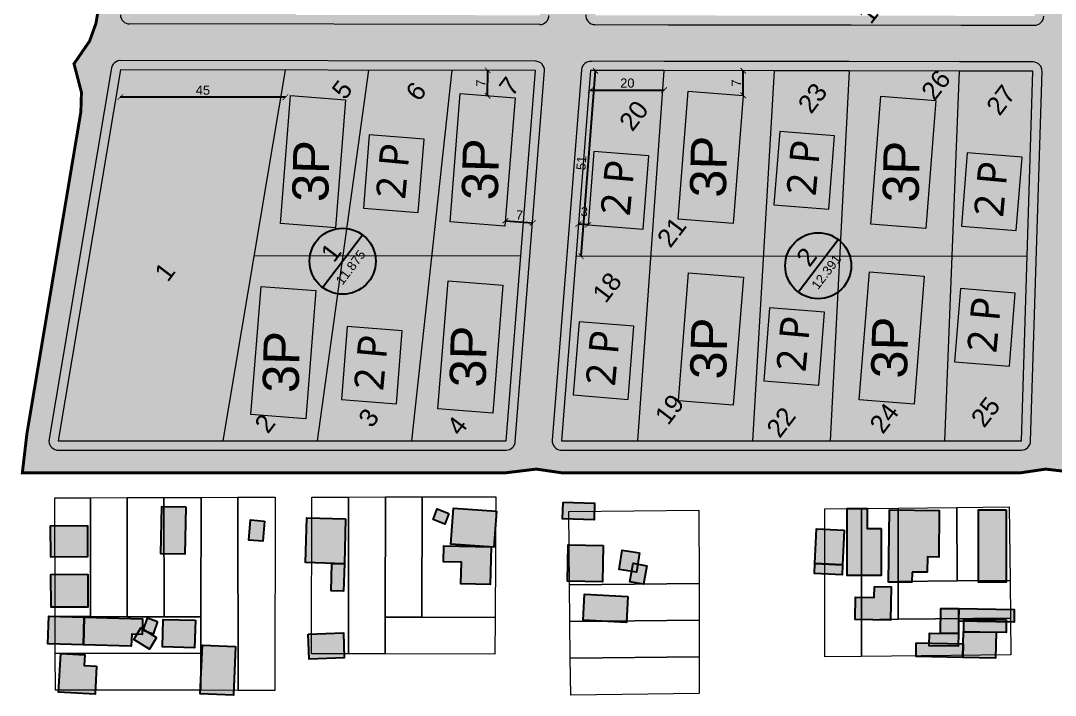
# Model space of a CAD drawing. Header units: millimetres. Extents: x -71 to 10084, y -63 to 6230.
# Drawn here: x 9055.8 to 9337.6, y 2732.4 to 2916.3 of the extents above; entities that cross this region are included whole.
import ezdxf
from ezdxf.enums import TextEntityAlignment as Align

# ---------------------------------------------------------------- set-up
doc = ezdxf.new("R2010")
doc.units = ezdxf.units.MM
for name, color, linetype, lineweight, true_color in [('00.PROPUESTAS EDIFICACION', 251, 'Continuous', 5, 0x575757), ('000.TEJIDO', 214, 'Continuous', 5, 0xac029b), ('0000PARCELAS', 252, 'Continuous', 5, 0x969696), ('0000VEREDAS', 252, 'Continuous', 5, 0xa58d95), ('000CUADRAS', 251, 'Continuous', 5, 0x575757), ('00CALLES PROPUESTAS SECUNDARIAS', 18, 'Continuous', 30, 0x000000), ('01. Parcelas Esc. Urbana', 8, 'Continuous', 5, 0x808080), ('COTAS', 154, 'Continuous', 5, 0x004f9e)]:
    doc.layers.add(name, color=color, linetype=linetype, lineweight=lineweight, true_color=true_color)
doc.layers.add('5 Claves calificaciones', color=22, linetype='Continuous', lineweight=25)
doc.layers.add('6 Cotas parcelación', color=75, linetype='Continuous', lineweight=18)
for name, color, linetype in [('Edificaciones Pilar', 50, 'Continuous'), ('LT-AMBITO', 1, 'Continuous'), ('LT-SIST CALZADAS', 8, 'Continuous'), ('LT-SIST EV PUBLICO', 3, 'Continuous'), ('LT-SIST VEREDAS', 9, 'Continuous'), ('LT-ZONA R1', 2, 'Continuous'), ('LT-ZONA R2', 30, 'Continuous')]:
    doc.layers.add(name, color=color, linetype=linetype)
doc.styles.add('Arial', font='arial.ttf')
doc.styles.add('ES_TEXTO PARA BLOQUES', font='arial.ttf')
doc.styles.add('LOCALES', font='@Yu Gothic.ttf', dxfattribs={"height": 2})
doc.dimstyles.new('1000', dxfattribs={"dimtxt": 2.5, "dimasz": 1.5, "dimexe": 1.25, "dimexo": 0.625, "dimtad": 1, "dimdec": 0, "dimtxsty": 'Arial', "dimblk": 'ARCHTICK', "dimcen": 2.5, "dimse1": 1, "dimse2": 1, "dimazin": 3, "dimtfac": 1, "dimtdec": 0, "dimtmove": 2, "dimatfit": 3})

# ---------------------------------------------------------------- blocks, each defined once
blk = doc.blocks.new('10X50')
at = {"layer": '000.TEJIDO', "linetype": 'Continuous', "transparency": 33554687}
h = blk.add_hatch(color=256, dxfattribs=at)
h.dxf.hatch_style = 1
h.paths.add_polyline_path([(42.06, 27.04), (33.95, 39.65), (-6.43, 13.7), (1.68, 1.08)])
at = {"layer": '000.TEJIDO', "linetype": 'Continuous'}
blk.add_lwpolyline([(-6.43, 13.7), (1.68, 1.08), (42.06, 27.04), (33.95, 39.65)], close=True, dxfattribs=at)
at = {"linetype": 'Continuous', "insert": (2.82, 17.18), "char_height": 9.8139, "width": 88.9442, "attachment_point": 1, "rotation": 33.1352, "style": 'LOCALES'}
blk.add_mtext('{\\C256;\\c0;3 P}', dxfattribs=at)
blk = doc.blocks.new('10 X 30')
at = {"linetype": 'Continuous', "true_color": 0x2776bb, "transparency": 33554480}
h = blk.add_hatch(color=152, dxfattribs=at)
h.dxf.hatch_style = 1
h.paths.add_polyline_path([(29.44, 18.93), (21.33, 31.54), (-8.11, 12.62), (0, 0)])
at = {"layer": '000.TEJIDO', "linetype": 'Continuous'}
blk.add_lwpolyline([(0, 0), (-8.11, 12.62), (21.33, 31.54), (29.44, 18.93), (0, 0)], dxfattribs=at)
at = {"layer": '00CALLES PROPUESTAS SECUNDARIAS', "linetype": 'Continuous', "insert": (-1.43, 13.73), "char_height": 9.833, "attachment_point": 1, "rotation": 35.9341, "style": 'ES_TEXTO PARA BLOQUES'}
blk.add_mtext_dynamic_manual_height_columns('{\\C256;\\c0;3P}', width=62.6108, gutter_width=49.17, heights=[0], dxfattribs=at)
blk = doc.blocks.new('20X15')
at = {"layer": '000.TEJIDO', "linetype": 'Continuous', "true_color": 0xf8991e, "transparency": 33554687}
h = blk.add_hatch(color=30, dxfattribs=at)
h.dxf.hatch_style = 1
h.paths.add_polyline_path([(0, 0), (16.82, 10.81), (8.71, 23.43), (-8.11, 12.62)])
at = {"layer": '000.TEJIDO', "linetype": 'Continuous'}
blk.add_lwpolyline([(0, 0), (16.82, 10.81), (8.71, 23.43), (-8.11, 12.62)], close=True, dxfattribs=at)
at = {"linetype": 'Continuous', "insert": (-3.73, 11.75), "char_height": 8.0429, "width": 43.0575, "attachment_point": 1, "rotation": 31.9909, "style": 'LOCALES'}
blk.add_mtext('{\\C256;\\c0;2 P}', dxfattribs=at)
blk = doc.blocks.new('_ArchTick')
at = {"color": 0, "linetype": 'ByBlock', "const_width": 0.15}
blk.add_lwpolyline([(-0.5, -0.5), (0.5, 0.5)], dxfattribs=at)
blk = doc.blocks.new('*D233')
at = {"layer": '6 Cotas parcelación', "color": 0, "linetype": 'Continuous', "lineweight": -2, "transparency": 16777216}
blk.add_line((9187.8, 2861.74), (9195.21, 2861.16), dxfattribs=at)
at = {"layer": '6 Cotas parcelación', "color": 0, "linetype": 'Continuous', "lineweight": -2, "transparency": 16777216, "xscale": 1.5, "yscale": 1.5, "zscale": 1.5}
for p, rotation in [((9187.8, 2861.74), 175.485506330699), ((9195.21, 2861.16), -4.514493669300984)]:
    blk.add_blockref('_ArchTick', p, dxfattribs=dict(at, rotation=rotation))
at = {"layer": '6 Cotas parcelación', "color": 0, "linetype": 'Continuous', "transparency": 16777216, "insert": (9191.65, 2863.32), "char_height": 2.5, "attachment_point": 5, "rotation": 355.4855, "style": 'Arial'}
blk.add_mtext('7', dxfattribs=at)
blk = doc.blocks.new('*D234')
at = {"layer": '6 Cotas parcelación', "color": 0, "linetype": 'Continuous', "lineweight": -2, "transparency": 16777216}
blk.add_line((9182.97, 2895.79), (9182.98, 2902.73), dxfattribs=at)
at = {"layer": '6 Cotas parcelación', "color": 0, "linetype": 'Continuous', "lineweight": -2, "transparency": 16777216, "xscale": 1.5, "yscale": 1.5, "zscale": 1.5}
for p, rotation in [((9182.98, 2902.73), 89.92207653065456), ((9182.97, 2895.79), -90.07792346934541)]:
    blk.add_blockref('_ArchTick', p, dxfattribs=dict(at, rotation=rotation))
at = {"layer": '6 Cotas parcelación', "color": 0, "linetype": 'Continuous', "transparency": 16777216, "insert": (9181.1, 2899.26), "char_height": 2.5, "attachment_point": 5, "rotation": 89.9221, "style": 'Arial'}
blk.add_mtext('7', dxfattribs=at)
blk = doc.blocks.new('*D235')
at = {"layer": '6 Cotas parcelación', "color": 0, "linetype": 'Continuous', "lineweight": -2, "transparency": 16777216}
blk.add_line((9127.9, 2895.39), (9082.92, 2895.45), dxfattribs=at)
at = {"layer": '6 Cotas parcelación', "color": 0, "linetype": 'Continuous', "lineweight": -2, "transparency": 16777216, "xscale": 1.5, "yscale": 1.5, "zscale": 1.5}
for p, rotation in [((9082.92, 2895.45), 179.9220765363162), ((9127.9, 2895.39), -0.07792346368382037)]:
    blk.add_blockref('_ArchTick', p, dxfattribs=dict(at, rotation=rotation))
at = {"layer": '6 Cotas parcelación', "color": 0, "linetype": 'Continuous', "transparency": 16777216, "insert": (9105.41, 2897.32), "char_height": 2.5, "attachment_point": 5, "rotation": 359.9221, "style": 'Arial'}
blk.add_mtext('45', dxfattribs=at)
blk = doc.blocks.new('*D236')
at = {"layer": '6 Cotas parcelación', "color": 0, "linetype": 'Continuous', "lineweight": -2, "transparency": 16777216}
blk.add_line((9211.02, 2897.36), (9231.02, 2897.33), dxfattribs=at)
at = {"layer": '6 Cotas parcelación', "color": 0, "linetype": 'Continuous', "lineweight": -2, "transparency": 16777216, "xscale": 1.5, "yscale": 1.5, "zscale": 1.5}
for p, rotation in [((9211.02, 2897.36), 179.9220765355342), ((9231.02, 2897.33), -0.07792346446572794)]:
    blk.add_blockref('_ArchTick', p, dxfattribs=dict(at, rotation=rotation))
at = {"layer": '6 Cotas parcelación', "color": 0, "linetype": 'Continuous', "transparency": 16777216, "insert": (9221.02, 2899.25), "char_height": 2.5, "attachment_point": 5, "rotation": 359.9221, "style": 'Arial'}
blk.add_mtext('20', dxfattribs=at)
blk = doc.blocks.new('*D237')
at = {"layer": '6 Cotas parcelación', "color": 0, "linetype": 'Continuous', "lineweight": -2, "transparency": 16777216}
blk.add_line((9208.41, 2852.12), (9212.39, 2902.58), dxfattribs=at)
at = {"layer": '6 Cotas parcelación', "color": 0, "linetype": 'Continuous', "lineweight": -2, "transparency": 16777216, "xscale": 1.5, "yscale": 1.5, "zscale": 1.5}
for p, rotation in [((9212.39, 2902.58), 85.48550633323983), ((9208.41, 2852.12), -94.5144936667602)]:
    blk.add_blockref('_ArchTick', p, dxfattribs=dict(at, rotation=rotation))
at = {"layer": '6 Cotas parcelación', "color": 0, "linetype": 'Continuous', "transparency": 16777216, "insert": (9208.51, 2877.5), "char_height": 2.5, "attachment_point": 5, "rotation": 85.4855, "style": 'Arial'}
blk.add_mtext('51', dxfattribs=at)
blk = doc.blocks.new('*D238')
at = {"layer": '6 Cotas parcelación', "color": 0, "linetype": 'Continuous', "lineweight": -2, "transparency": 16777216}
blk.add_line((9252.56, 2895.91), (9252.57, 2902.63), dxfattribs=at)
at = {"layer": '6 Cotas parcelación', "color": 0, "linetype": 'Continuous', "lineweight": -2, "transparency": 16777216, "xscale": 1.5, "yscale": 1.5, "zscale": 1.5}
for p, rotation in [((9252.57, 2902.63), 89.92207653420786), ((9252.56, 2895.91), -90.0779234657922)]:
    blk.add_blockref('_ArchTick', p, dxfattribs=dict(at, rotation=rotation))
at = {"layer": '6 Cotas parcelación', "color": 0, "linetype": 'Continuous', "transparency": 16777216, "insert": (9250.69, 2899.28), "char_height": 2.5, "attachment_point": 5, "rotation": 89.9221, "style": 'Arial'}
blk.add_mtext('7', dxfattribs=at)
blk = doc.blocks.new('*D239')
at = {"layer": '6 Cotas parcelación', "color": 0, "linetype": 'Continuous', "lineweight": -2, "transparency": 16777216}
blk.add_line((9210.34, 2860.64), (9207.72, 2860.85), dxfattribs=at)
at = {"layer": '6 Cotas parcelación', "color": 0, "linetype": 'Continuous', "lineweight": -2, "transparency": 16777216, "xscale": 1.5, "yscale": 1.5, "zscale": 1.5}
for p, rotation in [((9207.72, 2860.85), 175.4855063471755), ((9210.34, 2860.64), -4.514493652824388)]:
    blk.add_blockref('_ArchTick', p, dxfattribs=dict(at, rotation=rotation))
at = {"layer": '6 Cotas parcelación', "color": 0, "linetype": 'Continuous', "transparency": 16777216, "insert": (9209.3, 2864.2), "char_height": 2.5, "attachment_point": 5, "rotation": 355.4855, "style": 'Arial'}
blk.add_mtext('3', dxfattribs=at)

msp = doc.modelspace()

# ---------------------------------------------------------------- hatches: boundary and pattern name
at = {"layer": '00.PROPUESTAS EDIFICACION', "linetype": 'Continuous', "true_color": 0x136734, "transparency": 33554569}
h = msp.add_hatch(color=116, dxfattribs=at)
h.dxf.hatch_style = 1
h.paths.add_polyline_path([(9082.93, 2902.87), (9065.99, 2801.76), (9110.98, 2801.76), (9127.91, 2902.8)])
h.paths.add_polyline_path([(9146.35, 3010.27), (9150.64, 3035.91), (9105.23, 3035.97), (9085.44, 2917.86), (9130.85, 2917.8), (9135.15, 2943.44), (9140.75, 2976.86)])
h.paths.add_polyline_path([(9167.07, 3134.86), (9214.15, 3134.8), (9216.23, 3161.84), (9199.59, 3164.82), (9126.84, 3164.91), (9107.75, 3050.97), (9153, 3050.91), (9162.38, 3106.88)])
h.paths.add_polyline_path([(9199.59, 3164.82), (9216.23, 3161.84), (9216.46, 3164.79)])
at = {"layer": 'COTAS', "linetype": 'Continuous', "true_color": 0xf4ee51, "transparency": 33554472}
h = msp.add_hatch(color=41, dxfattribs=at)
h.dxf.hatch_style = 1
h.paths.add_polyline_path([(9211.03, 2902.69), (9203.06, 2801.76), (9328.34, 2801.76), (9331.48, 2902.53)])
at = {"layer": 'Edificaciones Pilar', "transparency": 33554559}
for points in [[(9203.52, 2785.08), (9212.11, 2784.82), (9211.97, 2780.3), (9203.38, 2780.56), (9203.52, 2785.08)], [(9100.74, 2783.77), (9100.48, 2770.88), (9093.93, 2771.01), (9094.19, 2783.91), (9100.74, 2783.77)], [(9172.44, 2782), (9171.32, 2779.12), (9168.15, 2780.37), (9169.27, 2783.24), (9172.44, 2782)], [(9185.35, 2782.62), (9184.64, 2772.77), (9172.97, 2773.6), (9173.67, 2783.45), (9185.35, 2782.62)], [(9290.2, 2777.86), (9290.2, 2765.09), (9280.94, 2765.09), (9280.94, 2783.38), (9286.3, 2783.39), (9286.3, 2777.86), (9290.2, 2777.86)], [(9298.59, 2766.01), (9298.55, 2763.23), (9292.19, 2763.31), (9292.41, 2782.94), (9305.98, 2782.78), (9305.83, 2770.11), (9302.78, 2770.15), (9302.73, 2765.96), (9298.59, 2766.01)], [(9324.17, 2783.02), (9324.17, 2763.31), (9316.69, 2763.31), (9316.69, 2783.02), (9324.17, 2783.02)], [(9073.95, 2778.72), (9074.01, 2770.18), (9063.98, 2770.11), (9063.91, 2778.65), (9073.95, 2778.72)], [(9122.18, 2779.92), (9121.71, 2774.41), (9117.92, 2774.74), (9118.39, 2780.24), (9122.18, 2779.92)], [(9144.29, 2780.52), (9143.95, 2768.3), (9133.37, 2768.59), (9133.7, 2780.81), (9144.29, 2780.52)], [(9280.07, 2777.46), (9279.66, 2768.01), (9272.1, 2768.35), (9272.51, 2777.79), (9280.07, 2777.46)], [(9183.9, 2772.92), (9183.7, 2762.65), (9175.69, 2762.81), (9175.81, 2768.71), (9170.95, 2768.8), (9171.03, 2773.17), (9183.9, 2772.92)], [(9214.45, 2773.26), (9214.27, 2763.35), (9204.75, 2763.53), (9204.93, 2773.43), (9214.45, 2773.26)], [(9224.3, 2771.25), (9223.52, 2766), (9218.81, 2766.7), (9219.59, 2771.95), (9224.3, 2771.25)], [(9143.95, 2768.3), (9143.75, 2760.8), (9140.37, 2760.89), (9140.57, 2768.39), (9143.95, 2768.3)], [(9226.35, 2767.75), (9225.41, 2762.72), (9221.68, 2763.41), (9222.61, 2768.45), (9226.35, 2767.75)], [(9272.1, 2768.35), (9279.66, 2768.01), (9279.54, 2765.3), (9271.98, 2765.63), (9272.1, 2768.35)], [(9074.05, 2765.41), (9074.11, 2756.5), (9064.08, 2756.43), (9064.01, 2765.34), (9074.05, 2765.41)], [(9288.33, 2762.11), (9292.85, 2762.04), (9292.69, 2752.91), (9283.11, 2753.07), (9283.21, 2759.22), (9288.28, 2759.14), (9288.33, 2762.11)], [(9221.16, 2759.41), (9220.8, 2752.29), (9209.03, 2752.88), (9209.39, 2760), (9221.16, 2759.41)], [(9311.26, 2756.06), (9311.2, 2749.27), (9306.34, 2749.31), (9306.4, 2756.11), (9311.26, 2756.06)], [(9311.37, 2756.07), (9326.42, 2755.85), (9326.37, 2752.4), (9311.32, 2752.62), (9311.37, 2756.07)], [(9073.08, 2753.77), (9072.86, 2746.23), (9063.2, 2746.51), (9063.42, 2754.05), (9073.08, 2753.77)], [(9073.08, 2753.77), (9089.01, 2753.31), (9088.88, 2748.99), (9086.02, 2749.07), (9085.92, 2745.85), (9072.86, 2746.23), (9073.08, 2753.77)], [(9093.08, 2752.6), (9091.84, 2749.14), (9089.12, 2750.12), (9090.37, 2753.58), (9093.08, 2752.6)], [(9092.81, 2748.19), (9090.88, 2745.06), (9086.6, 2747.69), (9088.53, 2750.83), (9092.81, 2748.19)], [(9103.36, 2752.89), (9103.14, 2745.36), (9094.41, 2745.61), (9094.63, 2753.14), (9103.36, 2752.89)], [(9324.18, 2752.97), (9324.16, 2749.55), (9312.66, 2749.64), (9312.69, 2753.06), (9324.18, 2752.97)], [(9134.08, 2749.09), (9143.68, 2749.45), (9143.93, 2742.64), (9134.33, 2742.29), (9134.08, 2749.09)], [(9311.2, 2749.27), (9311.16, 2745.88), (9303.25, 2745.95), (9303.28, 2749.34), (9311.2, 2749.27)], [(9312.56, 2749.83), (9321.48, 2749.65), (9321.34, 2742.57), (9312.42, 2742.75), (9312.56, 2749.83)], [(9114.31, 2745.71), (9113.73, 2732.44), (9104.71, 2732.84), (9105.29, 2746.1), (9114.31, 2745.71)], [(9299.72, 2746.77), (9312.49, 2746.51), (9312.42, 2742.75), (9299.65, 2743.01), (9299.72, 2746.77)], [(9076.47, 2740.35), (9076.04, 2732.74), (9066.09, 2733.31), (9066.69, 2743.81), (9073.29, 2743.44), (9073.12, 2740.54), (9076.47, 2740.35)]]:
    msp.add_hatch(color=256, dxfattribs=at).paths.add_polyline_path(points, flags=0)
at = {"layer": 'LT-SIST CALZADAS', "transparency": 33554559}
h = msp.add_hatch(color=256, dxfattribs=at)
h.paths.add_polyline_path([(9072.34, 2896.74), (9070.31, 2904.51), (9074.54, 2910.67), (9076.29, 2915.51), (9094.48, 3024.53), (9094.64, 3029.84), (9092.62, 3037.61), (9096.94, 3043.92), (9098.69, 3048.84), (9116.09, 3153.47), (9116.25, 3158.79), (9113.52, 3170.16), (9127.18, 3173.69), (9216.03, 3173.57), (9219.25, 3173.4), (9227.18, 3169.38), (9232.81, 3168.74), (9242.98, 3171.04), (9804.24, 3170.27), (9792.5, 3122.28), (9791.95, 3116.75), (9793, 3111.44), (9795.52, 3106.65), (9799.3, 3102.78), (9806.25, 3098.72), (9806.25, 3054.95), (9786.97, 3055.09), (9779.87, 3053.21), (9776.73, 3051.27), (9772.88, 3047.31), (9770.36, 3042.4), (9769.52, 3038.8), (9765.64, 2917.16), (9764.38, 2910.21), (9765.14, 2901.26), (9761.38, 2793.46), (9618.18, 2793.04), (9611.27, 2794.06), (9602.6, 2793.04), (9485.78, 2793.04), (9476.86, 2794.08), (9469.83, 2793.04), (9343.87, 2793.04), (9334.95, 2794.08), (9327.92, 2793.04), (9203.37, 2793.04), (9196.23, 2794.08), (9187.59, 2793.04), (9056.24, 2793.04), (9057.48, 2803.7), (9072.18, 2891.42)])
h.paths.add_polyline_path([(9346.62, 2905.04), (9346.11, 2905), (9345.63, 2904.87), (9345.19, 2904.64), (9344.79, 2904.33), (9344.47, 2903.95), (9344.23, 2903.51), (9344.08, 2903.04), (9344.03, 2902.52), (9340.9, 2801.8), (9340.95, 2801.28), (9341.09, 2800.81), (9341.63, 2800.02), (9342.42, 2799.48), (9342.89, 2799.34), (9343.4, 2799.29), (9364.4, 2799.29), (9449.3, 2799.29), (9470.3, 2799.29), (9470.8, 2799.34), (9471.27, 2799.48), (9472.07, 2800.02), (9472.6, 2800.81), (9472.75, 2801.28), (9472.8, 2801.8), (9475.93, 2902.29), (9475.89, 2902.79), (9475.76, 2903.27), (9475.25, 2904.08), (9474.47, 2904.64), (9474.01, 2904.8), (9473.5, 2904.86), (9452.43, 2904.89), (9420.93, 2904.94), (9399.03, 2904.97), (9367.53, 2905.01)], flags=16)
h.paths.add_polyline_path([(9201.97, 2799.56), (9202.42, 2799.38), (9202.95, 2799.29), (9255.15, 2799.29), (9276.34, 2799.29), (9307.59, 2799.29), (9328.39, 2799.29), (9328.89, 2799.34), (9329.36, 2799.48), (9330.16, 2800.02), (9330.69, 2800.81), (9330.84, 2801.28), (9330.89, 2801.8), (9334.02, 2902.48), (9333.99, 2902.97), (9333.86, 2903.44), (9333.65, 2903.88), (9333.35, 2904.27), (9332.97, 2904.59), (9332.55, 2904.84), (9332.09, 2904.99), (9331.59, 2905.06), (9311.53, 2905.08), (9281.53, 2905.13), (9261.08, 2905.15), (9231.08, 2905.19), (9210.67, 2905.22), (9210.67, 2905.18), (9210.3, 2905.1), (9209.85, 2904.9), (9209.45, 2904.62), (9209.11, 2904.27), (9208.84, 2903.86), (9208.67, 2903.4), (9208.58, 2902.92), (9200.61, 2801.98), (9200.62, 2801.49), (9200.72, 2801.02), (9200.92, 2800.57), (9201.2, 2800.16), (9201.56, 2799.82)], flags=16)
h.paths.add_polyline_path([(9063.57, 2802.2), (9063.53, 2801.7), (9063.6, 2801.21), (9064, 2800.34), (9064.69, 2799.68), (9065.04, 2799.5), (9064.99, 2799.29), (9188.06, 2799.29), (9188.56, 2799.34), (9189.03, 2799.48), (9189.82, 2800.02), (9190.36, 2800.81), (9190.48, 2801.19), (9190.52, 2801.19), (9198.52, 2902.54), (9198.51, 2903.06), (9198.39, 2903.56), (9198.17, 2904.02), (9197.86, 2904.44), (9197.48, 2904.78), (9197.03, 2905.03), (9196.54, 2905.19), (9196.03, 2905.24), (9082.79, 2905.4), (9082.79, 2905.38), (9082.31, 2905.31), (9081.81, 2905.11), (9081.36, 2904.8), (9080.99, 2904.41), (9080.71, 2903.95), (9080.55, 2903.49), (9077.47, 2903.83), (9077.33, 2902.81), (9080.34, 2902.31)], flags=16)
h.paths.add_polyline_path([(9211.25, 2915.43), (9211.74, 2915.27), (9212.25, 2915.22), (9232.25, 2915.19), (9262.25, 2915.15), (9281.99, 2915.12), (9311.99, 2915.08), (9331.9, 2915.06), (9332.41, 2915.09), (9332.89, 2915.22), (9333.34, 2915.45), (9333.73, 2915.76), (9334.05, 2916.14), (9334.29, 2916.58), (9334.44, 2917.05), (9334.49, 2917.57), (9338.16, 3035.61), (9338.13, 3036.11), (9338, 3036.59), (9337.77, 3037.03), (9337.46, 3037.43), (9337.08, 3037.75), (9336.64, 3037.99), (9336.17, 3038.14), (9335.67, 3038.19), (9278.63, 3038.27), (9221.18, 3038.35), (9221.18, 3038.31), (9220.77, 3038.21), (9220.3, 3037.99), (9219.89, 3037.68), (9219.55, 3037.29), (9219.29, 3036.85), (9219.16, 3036.44), (9219.12, 3036.45), (9209.76, 2917.92), (9209.78, 2917.4), (9209.89, 2916.9), (9210.11, 2916.44), (9210.42, 2916.02), (9210.81, 2915.68)], flags=16)
h.paths.add_polyline_path([(9102.64, 3035.41), (9082.85, 2917.28), (9083.07, 2917.3), (9083.18, 2916.94), (9083.4, 2916.51), (9083.72, 2916.13), (9084.1, 2915.81), (9084.53, 2915.58), (9084.99, 2915.44), (9085.48, 2915.39), (9197.21, 2915.24), (9197.72, 2915.29), (9198.18, 2915.44), (9198.98, 2915.97), (9199.51, 2916.77), (9199.63, 2917.14), (9199.67, 2917.14), (9201.75, 2943.46), (9204.37, 2976.61), (9206.98, 3009.75), (9209.03, 3035.67), (9209.02, 3036.19), (9208.9, 3036.68), (9208.68, 3037.15), (9208.38, 3037.56), (9207.99, 3037.9), (9207.54, 3038.15), (9207.06, 3038.31), (9206.54, 3038.37), (9105.09, 3038.5), (9105.09, 3038.49), (9104.62, 3038.41), (9104.12, 3038.22), (9103.66, 3037.91), (9103.29, 3037.52), (9103.01, 3037.06), (9102.86, 3036.6), (9099.78, 3036.94), (9099.64, 3035.92)], flags=16)
h.paths.add_polyline_path([(9220.46, 3049.89), (9220.69, 3049.46), (9221, 3049.08), (9221.38, 3048.77), (9221.81, 3048.53), (9222.27, 3048.39), (9222.76, 3048.34), (9336.04, 3048.19), (9336.56, 3048.23), (9337.03, 3048.36), (9337.48, 3048.58), (9337.87, 3048.89), (9338.2, 3049.28), (9338.43, 3049.71), (9338.58, 3050.19), (9338.63, 3050.71), (9339.22, 3069.5), (9341.18, 3132.49), (9341.16, 3132.49), (9341.09, 3132.96), (9340.91, 3133.45), (9340.61, 3133.91), (9340.23, 3134.29), (9339.78, 3134.57), (9339.34, 3134.73), (9339.34, 3134.75), (9231.17, 3154.12), (9230.68, 3154.16), (9230.19, 3154.1), (9229.73, 3153.95), (9229.3, 3153.71), (9228.92, 3153.39), (9228.62, 3153.01), (9228.45, 3152.67), (9228.3, 3152.71), (9222.27, 3076.29), (9220.26, 3050.89), (9220.32, 3050.36)], flags=16)
h.paths.add_polyline_path([(9124.62, 3166), (9124.46, 3165.54), (9121.38, 3165.88), (9121.24, 3164.86), (9124.25, 3164.36), (9105.27, 3051.1), (9105.45, 3050.13), (9105.88, 3049.39), (9106.54, 3048.83), (9107.47, 3048.5), (9208.13, 3048.36), (9208.12, 3048.4), (9208.54, 3048.5), (9209, 3048.72), (9209.42, 3049.03), (9209.76, 3049.41), (9210.01, 3049.86), (9210.14, 3050.27), (9210.18, 3050.26), (9214.53, 3106.72), (9218.99, 3164.63), (9218.98, 3165.15), (9218.86, 3165.64), (9218.65, 3166.11), (9218.34, 3166.52), (9217.95, 3166.86), (9217.51, 3167.11), (9217.02, 3167.27), (9216.51, 3167.32), (9126.7, 3167.44), (9126.7, 3167.43), (9126.22, 3167.36), (9125.72, 3167.16), (9125.27, 3166.85), (9124.9, 3166.46)], flags=16)
h.paths.add_polyline_path([(9755.04, 2799.99), (9755.58, 2800.77), (9755.8, 2801.72), (9758.91, 2901.86), (9758.88, 2902.37), (9758.75, 2902.85), (9758.53, 2903.3), (9758.22, 2903.7), (9757.84, 2904.03), (9757.4, 2904.28), (9756.92, 2904.43), (9756.42, 2904.48), (9733.92, 2904.51), (9700.17, 2904.56), (9677.46, 2904.59), (9643.71, 2904.63), (9621.3, 2904.66), (9620.78, 2904.63), (9620.3, 2904.49), (9619.86, 2904.27), (9619.46, 2903.96), (9619.14, 2903.58), (9618.9, 2903.14), (9618.75, 2902.67), (9618.7, 2902.17), (9615.63, 2801.88), (9615.66, 2801.32), (9615.82, 2800.78), (9616.08, 2800.3), (9616.46, 2799.88), (9616.92, 2799.56), (9617.43, 2799.35), (9617.78, 2799.29), (9674.33, 2799.29), (9697.05, 2799.29), (9730.8, 2799.29), (9753.3, 2799.29), (9754.25, 2799.48)], flags=16)
h.paths.add_polyline_path([(9488.53, 2904.84), (9488.01, 2904.81), (9487.53, 2904.68), (9487.09, 2904.45), (9486.69, 2904.14), (9486.37, 2903.76), (9486.13, 2903.32), (9485.98, 2902.85), (9485.93, 2902.33), (9482.8, 2801.8), (9482.86, 2801.28), (9483, 2800.81), (9483.54, 2800.02), (9484.33, 2799.48), (9484.8, 2799.34), (9485.31, 2799.29), (9583.57, 2799.29), (9603.07, 2799.29), (9603.58, 2799.34), (9604.05, 2799.48), (9604.84, 2800.02), (9605.38, 2800.81), (9605.52, 2801.28), (9605.58, 2801.8), (9608.7, 2902.11), (9608.66, 2902.61), (9608.53, 2903.09), (9608.3, 2903.53), (9607.99, 2903.92), (9607.61, 2904.25), (9607.17, 2904.48), (9606.7, 2904.63), (9606.2, 2904.68), (9586.7, 2904.71), (9557.45, 2904.75), (9537.19, 2904.78), (9507.94, 2904.82)], flags=16)
h.paths.add_polyline_path([(9348.17, 3035.66), (9344.5, 2917.54), (9344.68, 2916.58), (9345.2, 2915.8), (9345.97, 2915.26), (9346.92, 2915.04), (9367.99, 2915.01), (9399.49, 2914.96), (9421.39, 2914.93), (9452.89, 2914.89), (9473.8, 2914.86), (9474.32, 2914.9), (9474.79, 2915.03), (9475.24, 2915.26), (9475.63, 2915.57), (9475.96, 2915.95), (9476.19, 2916.39), (9476.34, 2916.86), (9476.39, 2917.38), (9480.07, 3035.42), (9480.03, 3035.92), (9479.9, 3036.4), (9479.68, 3036.84), (9479.36, 3037.24), (9478.98, 3037.56), (9478.54, 3037.8), (9478.07, 3037.95), (9477.57, 3038), (9456.57, 3038.03), (9425.07, 3038.07), (9403.18, 3038.1), (9371.68, 3038.14), (9350.77, 3038.17), (9350.25, 3038.13), (9349.77, 3038), (9349.33, 3037.78), (9348.93, 3037.47), (9348.61, 3037.08), (9348.37, 3036.65), (9348.22, 3036.17)], flags=16)
h.paths.add_polyline_path([(9619.36, 2916.21), (9619.59, 2915.78), (9619.9, 2915.4), (9620.28, 2915.08), (9620.71, 2914.85), (9621.18, 2914.71), (9621.67, 2914.66), (9756.92, 2914.48), (9757.86, 2914.68), (9758.63, 2915.2), (9759.16, 2915.96), (9759.38, 2916.9), (9763.69, 3055.63), (9766.76, 3055.53), (9766.81, 3056.62), (9763.71, 3056.83), (9763.65, 3057.3), (9763.46, 3057.8), (9763.17, 3058.25), (9762.79, 3058.63), (9762.34, 3058.92), (9761.9, 3059.08), (9761.9, 3059.09), (9627.2, 3083.21), (9626.71, 3083.25), (9626.22, 3083.19), (9625.76, 3083.04), (9625.33, 3082.8), (9624.96, 3082.48), (9624.65, 3082.1), (9624.48, 3081.76), (9624.29, 3081.82), (9619.17, 2917.17), (9619.22, 2916.68)], flags=16)
h.paths.add_polyline_path([(9492.92, 3106.12), (9492.61, 3105.74), (9492.44, 3105.4), (9492.25, 3105.46), (9491.44, 3079.32), (9490.44, 3047.33), (9489.45, 3015.35), (9488.45, 2983.36), (9487.46, 2951.38), (9486.4, 2917.35), (9486.59, 2916.39), (9487.1, 2915.6), (9487.87, 2915.06), (9488.83, 2914.84), (9606.57, 2914.68), (9607.09, 2914.72), (9607.56, 2914.85), (9608.01, 2915.08), (9608.4, 2915.39), (9608.73, 2915.77), (9608.96, 2916.21), (9609.11, 2916.68), (9609.16, 2917.2), (9614.34, 3083.58), (9614.32, 3083.58), (9614.26, 3084.05), (9614.07, 3084.55), (9613.78, 3085), (9613.39, 3085.38), (9612.94, 3085.66), (9612.5, 3085.83), (9612.51, 3085.84), (9495.16, 3106.85), (9494.67, 3106.89), (9494.18, 3106.83), (9493.72, 3106.68), (9493.29, 3106.44)], flags=16)
h.paths.add_polyline_path([(9351.79, 3131.39), (9351.49, 3131.01), (9351.32, 3130.67), (9351.13, 3130.73), (9348.64, 3050.69), (9348.82, 3049.73), (9349.34, 3048.94), (9350.11, 3048.39), (9351.07, 3048.17), (9373.13, 3048.14), (9395.13, 3048.11), (9417.13, 3048.08), (9477.94, 3048), (9478.46, 3048.03), (9478.94, 3048.16), (9479.38, 3048.39), (9479.77, 3048.7), (9480.1, 3049.09), (9480.34, 3049.52), (9480.48, 3050), (9480.54, 3050.51), (9482.3, 3107.22), (9482.28, 3107.22), (9482.22, 3107.69), (9482.03, 3108.19), (9481.74, 3108.64), (9481.35, 3109.02), (9480.9, 3109.3), (9480.46, 3109.47), (9480.47, 3109.48), (9354.04, 3132.12), (9353.55, 3132.16), (9353.06, 3132.1), (9352.6, 3131.95), (9352.17, 3131.71)], flags=16)
h.paths.add_polyline_path([(9800.01, 3095.1), (9800.01, 3095.1), (9800.01, 3095.1), (9800.01, 3095.1), (9800.01, 3095.1), (9800.01, 3095.1), (9800.01, 3095.11), (9800.01, 3095.11), (9800.01, 3095.11), (9800.01, 3095.11), (9800.01, 3095.11), (9800, 3095.11), (9800, 3095.11), (9800, 3095.11), (9800, 3095.11), (9800, 3095.11), (9800, 3095.11), (9800, 3095.11), (9800, 3095.11), (9800, 3095.11), (9800, 3095.11), (9800, 3095.11), (9799.99, 3095.11), (9799.99, 3095.11), (9799.99, 3095.11), (9799.99, 3095.11), (9799.99, 3095.11), (9799.99, 3095.1), (9799.99, 3095.1), (9799.99, 3095.1), (9799.99, 3095.1), (9791.67, 3061.1), (9791.67, 3061.09), (9791.67, 3061.09), (9791.67, 3061.09), (9791.67, 3061.09), (9791.67, 3061.09), (9791.67, 3061.09), (9791.67, 3061.09), (9791.67, 3061.09), (9791.67, 3061.09), (9791.67, 3061.09), (9791.67, 3061.09), (9791.67, 3061.09), (9791.67, 3061.08), (9791.67, 3061.08), (9791.67, 3061.08), (9791.68, 3061.08), (9791.68, 3061.08), (9791.68, 3061.08), (9791.68, 3061.08), (9800, 3061.14), (9800, 3061.14), (9800, 3061.14), (9800, 3061.14), (9800, 3061.14), (9800, 3061.14), (9800.01, 3061.14), (9800.01, 3061.15), (9800.01, 3061.15), (9800.01, 3061.15), (9800.01, 3061.15), (9800.01, 3061.15), (9800.01, 3061.15), (9800.01, 3061.15), (9800.01, 3061.15), (9800.01, 3061.15), (9800.01, 3061.15)], flags=16)
h.paths.add_polyline_path([(9796.29, 3164.03), (9796.29, 3164.03), (9796.29, 3164.03), (9796.29, 3164.03), (9796.29, 3164.04), (9796.29, 3164.04), (9796.29, 3164.04), (9796.29, 3164.04), (9796.29, 3164.04), (9796.29, 3164.04), (9796.29, 3164.04), (9796.29, 3164.04), (9796.29, 3164.04), (9796.28, 3164.04), (9796.28, 3164.04), (9796.28, 3164.04), (9796.28, 3164.04), (9796.28, 3164.04), (9796.28, 3164.04), (9242.51, 3164.8), (9242.51, 3164.8), (9242.51, 3164.8), (9242.51, 3164.8), (9242.51, 3164.8), (9242.51, 3164.8), (9242.51, 3164.8), (9242.51, 3164.79), (9242.51, 3164.79), (9242.51, 3164.79), (9242.5, 3164.79), (9242.5, 3164.79), (9242.5, 3164.79), (9242.5, 3164.79), (9242.5, 3164.79), (9242.5, 3164.79), (9242.5, 3164.79), (9242.5, 3164.79), (9242.5, 3164.79), (9242.5, 3164.78), (9242.5, 3164.78), (9242.5, 3164.78), (9242.5, 3164.78), (9242.51, 3164.78), (9242.51, 3164.78), (9242.51, 3164.78), (9242.51, 3164.78), (9242.51, 3164.78), (9242.51, 3164.78), (9242.51, 3164.78), (9242.51, 3164.78), (9773.2, 3069.71), (9773.2, 3069.71), (9773.2, 3069.71), (9773.2, 3069.71), (9773.2, 3069.71), (9773.2, 3069.71), (9773.2, 3069.72), (9773.2, 3069.72), (9773.21, 3069.72), (9773.21, 3069.72), (9773.21, 3069.72), (9773.21, 3069.72), (9773.21, 3069.72), (9773.21, 3069.72), (9773.21, 3069.72), (9773.21, 3069.72)], flags=16)
at = {"layer": 'LT-SIST EV PUBLICO', "transparency": 33554559}
msp.add_hatch(color=256, dxfattribs=at).paths.add_polyline_path([(9082.97, 2902.9), (9127.95, 2902.83), (9111.02, 2801.79), (9066.03, 2801.79)])
at = {"layer": 'LT-SIST VEREDAS', "transparency": 33554559}
h = msp.add_hatch(color=256, dxfattribs=at)
h.paths.add_polyline_path([(9103.01, 3037.06), (9103.29, 3037.52), (9103.66, 3037.91), (9104.12, 3038.22), (9104.62, 3038.41), (9105.09, 3038.49), (9105.09, 3038.5), (9206.54, 3038.37), (9207.06, 3038.31), (9207.54, 3038.15), (9207.99, 3037.9), (9208.38, 3037.56), (9208.68, 3037.15), (9208.9, 3036.68), (9209.02, 3036.19), (9209.03, 3035.67), (9206.98, 3009.75), (9204.37, 2976.61), (9201.75, 2943.46), (9199.67, 2917.14), (9199.63, 2917.14), (9199.51, 2916.77), (9198.98, 2915.97), (9198.18, 2915.44), (9197.72, 2915.29), (9197.21, 2915.24), (9085.48, 2915.39), (9084.99, 2915.44), (9084.53, 2915.58), (9084.1, 2915.81), (9083.72, 2916.13), (9083.4, 2916.51), (9083.18, 2916.94), (9083.07, 2917.3), (9082.85, 2917.28), (9102.64, 3035.41), (9099.64, 3035.92), (9099.78, 3036.94), (9102.86, 3036.6)])
h.paths.add_polyline_path([(9085.49, 2917.89), (9197.21, 2917.74), (9199.26, 2943.66), (9201.87, 2976.8), (9204.49, 3009.95), (9206.54, 3035.87), (9105.28, 3036)], flags=16)
h = msp.add_hatch(color=256, dxfattribs=at)
h.paths.add_polyline_path([(9209.89, 2916.9), (9209.78, 2917.4), (9209.76, 2917.92), (9219.12, 3036.45), (9219.16, 3036.44), (9219.29, 3036.85), (9219.55, 3037.29), (9219.89, 3037.68), (9220.3, 3037.99), (9220.77, 3038.21), (9221.18, 3038.31), (9221.18, 3038.35), (9278.63, 3038.27), (9335.67, 3038.19), (9336.17, 3038.14), (9336.64, 3037.99), (9337.08, 3037.75), (9337.46, 3037.43), (9337.77, 3037.03), (9338, 3036.59), (9338.13, 3036.11), (9338.16, 3035.61), (9334.49, 2917.57), (9334.44, 2917.05), (9334.29, 2916.58), (9334.05, 2916.14), (9333.73, 2915.76), (9333.34, 2915.45), (9332.89, 2915.22), (9332.41, 2915.09), (9331.9, 2915.06), (9311.99, 2915.08), (9281.99, 2915.12), (9262.25, 2915.15), (9232.25, 2915.19), (9212.25, 2915.22), (9211.74, 2915.27), (9211.25, 2915.43), (9210.81, 2915.68), (9210.42, 2916.02), (9210.11, 2916.44)])
h.paths.add_polyline_path([(9232.26, 2917.69), (9262.26, 2917.65), (9281.99, 2917.62), (9311.99, 2917.58), (9331.99, 2917.56), (9335.67, 3035.69), (9278.62, 3035.77), (9221.58, 3035.84), (9212.26, 2917.72)], flags=16)
h = msp.add_hatch(color=256, dxfattribs=at)
h.paths.add_polyline_path([(9080.55, 2903.49), (9080.71, 2903.95), (9080.99, 2904.41), (9081.36, 2904.8), (9081.81, 2905.11), (9082.31, 2905.31), (9082.79, 2905.38), (9082.79, 2905.4), (9196.03, 2905.24), (9196.54, 2905.19), (9197.03, 2905.03), (9197.48, 2904.78), (9197.86, 2904.44), (9198.17, 2904.02), (9198.39, 2903.56), (9198.51, 2903.06), (9198.52, 2902.54), (9190.52, 2801.19), (9190.48, 2801.19), (9190.36, 2800.81), (9189.82, 2800.02), (9189.03, 2799.48), (9188.56, 2799.34), (9188.06, 2799.29), (9064.99, 2799.29), (9065.04, 2799.5), (9064.69, 2799.68), (9064, 2800.34), (9063.6, 2801.21), (9063.53, 2801.7), (9063.57, 2802.2), (9080.34, 2902.31), (9077.33, 2902.81), (9077.47, 2903.83)])
h.paths.add_polyline_path([(9066.03, 2801.79), (9188.06, 2801.79), (9196.03, 2902.74), (9082.97, 2902.9)], flags=16)
h = msp.add_hatch(color=256, dxfattribs=at)
h.paths.add_polyline_path([(9200.72, 2801.02), (9200.62, 2801.49), (9200.61, 2801.98), (9208.58, 2902.92), (9208.67, 2903.4), (9208.84, 2903.86), (9209.11, 2904.27), (9209.45, 2904.62), (9209.85, 2904.9), (9210.3, 2905.1), (9210.67, 2905.18), (9210.67, 2905.22), (9231.08, 2905.19), (9261.08, 2905.15), (9281.53, 2905.13), (9311.53, 2905.08), (9331.59, 2905.06), (9332.09, 2904.99), (9332.55, 2904.84), (9332.97, 2904.59), (9333.35, 2904.27), (9333.65, 2903.88), (9333.86, 2903.44), (9333.99, 2902.97), (9334.02, 2902.48), (9330.89, 2801.8), (9330.84, 2801.28), (9330.69, 2800.81), (9330.16, 2800.02), (9329.36, 2799.48), (9328.89, 2799.34), (9328.39, 2799.29), (9307.59, 2799.29), (9276.34, 2799.29), (9255.15, 2799.29), (9202.95, 2799.29), (9202.42, 2799.38), (9201.97, 2799.56), (9201.56, 2799.82), (9201.2, 2800.16), (9200.92, 2800.57)])
h.paths.add_polyline_path([(9231.07, 2902.69), (9211.07, 2902.72), (9203.1, 2801.79), (9223.9, 2801.79), (9255.15, 2801.79), (9276.34, 2801.79), (9307.59, 2801.79), (9328.39, 2801.79), (9331.52, 2902.56), (9311.52, 2902.58), (9281.52, 2902.63), (9261.07, 2902.65)], flags=16)
at = {"layer": 'LT-ZONA R1', "transparency": 33554559}
for points in [[(9136.68, 2801.79), (9143.65, 2852.29), (9143.69, 2852.29), (9143.65, 2852.29), (9150.61, 2902.8), (9173.37, 2902.77), (9167.88, 2852.28), (9162.4, 2801.79)], [(9203.1, 2801.79), (9207.09, 2852.25), (9211.07, 2902.72), (9231.07, 2902.69), (9227.49, 2852.24), (9223.9, 2801.79)], [(9255.15, 2801.79), (9258.11, 2852.22), (9261.07, 2902.65), (9281.52, 2902.63), (9278.93, 2852.21), (9276.34, 2801.79)], [(9311.52, 2902.58), (9331.52, 2902.56), (9329.96, 2852.17), (9329.96, 2852.17), (9328.39, 2801.79), (9307.59, 2801.79), (9309.56, 2852.19), (9309.56, 2852.19)]]:
    msp.add_hatch(color=256, dxfattribs=at).paths.add_polyline_path(points)
at = {"layer": 'LT-ZONA R2', "transparency": 33554559}
for points in [[(9150.61, 2902.8), (9143.65, 2852.29), (9119.48, 2852.3), (9127.95, 2902.83)], [(9196.03, 2902.74), (9192.04, 2852.26), (9192.04, 2852.26), (9188.06, 2801.79), (9162.4, 2801.79), (9167.88, 2852.28), (9167.88, 2852.28), (9173.37, 2902.77)], [(9261.07, 2902.65), (9258.11, 2852.22), (9255.15, 2801.79), (9223.9, 2801.79), (9227.49, 2852.24), (9231.07, 2902.69)], [(9311.52, 2902.58), (9309.56, 2852.19), (9307.59, 2801.79), (9276.34, 2801.79), (9278.93, 2852.21), (9281.52, 2902.63)], [(9111.02, 2801.79), (9119.48, 2852.3), (9143.65, 2852.29), (9136.68, 2801.79)]]:
    msp.add_hatch(color=256, dxfattribs=at).paths.add_polyline_path(points)

# ---------------------------------------------------------------- linework, layer by layer
at = {"layer": '0000PARCELAS', "linetype": 'Continuous'}
for p, q in [((9110.97, 2801.74), (9127.91, 2902.8)), ((9136.64, 2801.76), (9150.57, 2902.77)), ((9162.35, 2801.76), (9173.32, 2902.74)), ((9223.86, 2801.76), (9231.03, 2902.66)), ((9261.03, 2902.62), (9255.11, 2801.76)), ((9281.48, 2902.6), (9276.29, 2801.76)), ((9307.54, 2801.76), (9311.48, 2902.55)), ((9119.44, 2852.27), (9192, 2852.23)), ((9207.04, 2852.22), (9329.91, 2852.14))]:
    msp.add_line(p, q, dxfattribs=at)
at = {"layer": '0000VEREDAS', "linetype": 'Continuous'}
for points in [[(9197.17, 2915.21), (9085.02, 2915.36)], [(9212.21, 2915.19), (9232.21, 2915.16), (9262.21, 2915.12), (9281.94, 2915.09), (9311.94, 2915.05), (9331.87, 2915.03)], [(9196.18, 2905.21), (9082.93, 2905.37)], [(9080.39, 2902.87), (9063.45, 2801.76)], [(9190.5, 2801.56), (9198.49, 2902.71)], [(9208.53, 2902.89), (9200.57, 2801.95)], [(9331.56, 2905.03), (9311.48, 2905.05), (9281.48, 2905.1), (9261.03, 2905.12), (9231.03, 2905.16), (9211.03, 2905.19)], [(9330.84, 2801.68), (9333.98, 2902.52)], [(9065.57, 2799.26), (9188.01, 2799.26)], [(9202.86, 2799.26), (9223.86, 2799.26), (9255.11, 2799.26), (9276.29, 2799.26), (9307.54, 2799.26), (9328.34, 2799.26)]]:
    msp.add_lwpolyline(points, dxfattribs=at)
for centre, start, end in [((9085.44, 2917.86), 179.9221, 269.9229), ((9197.17, 2917.71), 270, 360), ((9212.21, 2917.69), 175.4855, 269.9221), ((9331.95, 2917.53), 268.2183, 359.9221), ((9082.93, 2902.87), 80.4875, 179.9221), ((9195.98, 2902.71), 355.4843, 89.9232), ((9211.03, 2902.69), 85.4855, 175.4855), ((9331.48, 2902.53), 358.2169, 88.2183), ((9065.99, 2801.76), 170.4875, 260.4875), ((9188.01, 2801.76), 270, 0), ((9203.06, 2801.76), 175.4855, 265.4855), ((9328.34, 2801.76), 270, 0)]:
    msp.add_arc(centre, 2.5, start, end, dxfattribs=at)
at = {"layer": '000CUADRAS', "linetype": 'Continuous'}
for points in [[(9188.01, 2801.76), (9195.98, 2902.71), (9082.93, 2902.87), (9065.99, 2801.76)], [(9311.48, 2902.55), (9281.48, 2902.6), (9261.03, 2902.62), (9231.03, 2902.66), (9211.03, 2902.69), (9203.06, 2801.76), (9223.86, 2801.76), (9255.11, 2801.76), (9276.29, 2801.76), (9307.54, 2801.76), (9328.34, 2801.76), (9331.48, 2902.53)]]:
    msp.add_lwpolyline(points, close=True, dxfattribs=at)
at = {"layer": '01. Parcelas Esc. Urbana', "linetype": 'Continuous', "flags": 128}
for points in [[(9074.82, 2786.29), (9074.76, 2753.88), (9065.17, 2753.89), (9065.07, 2786.27), (9074.82, 2786.29)], [(9074.82, 2786.29), (9074.76, 2753.88), (9065.17, 2753.89), (9065.07, 2786.27), (9074.82, 2786.29)], [(9084.82, 2786.31), (9084.76, 2753.86), (9074.76, 2753.88), (9074.82, 2786.29), (9084.82, 2786.31)], [(9084.82, 2786.31), (9084.76, 2753.86), (9074.76, 2753.88), (9074.82, 2786.29), (9084.82, 2786.31)], [(9094.82, 2786.34), (9094.9, 2753.84), (9084.76, 2753.86), (9084.82, 2786.31), (9094.82, 2786.34)], [(9094.82, 2786.34), (9094.9, 2753.84), (9084.76, 2753.86), (9084.82, 2786.31), (9094.82, 2786.34)], [(9104.97, 2786.36), (9104.9, 2753.82), (9094.9, 2753.84), (9094.82, 2786.34), (9104.97, 2786.36)], [(9104.97, 2786.36), (9104.9, 2753.82), (9094.9, 2753.84), (9094.82, 2786.34), (9104.97, 2786.36)], [(9114.97, 2786.39), (9114.99, 2733.8), (9104.86, 2733.82), (9104.88, 2743.82), (9104.9, 2753.82), (9104.97, 2786.36), (9114.97, 2786.39)], [(9114.97, 2786.39), (9114.99, 2733.8), (9104.86, 2733.82), (9104.88, 2743.82), (9104.9, 2753.82), (9104.97, 2786.36), (9114.97, 2786.39)], [(9125.02, 2733.78), (9114.99, 2733.8), (9114.97, 2786.39), (9125.12, 2786.41), (9125.02, 2733.78)], [(9125.02, 2733.78), (9114.99, 2733.8), (9114.97, 2786.39), (9125.12, 2786.41), (9125.02, 2733.78)], [(9135.12, 2786.44), (9145.12, 2786.47), (9145.03, 2743.74), (9135.04, 2743.76), (9135.12, 2786.44)], [(9135.12, 2786.44), (9145.12, 2786.47), (9145.03, 2743.74), (9135.04, 2743.76), (9135.12, 2786.44)], [(9145.12, 2786.47), (9155.12, 2786.49), (9155.05, 2753.72), (9155.04, 2743.72), (9145.03, 2743.74), (9145.12, 2786.47)], [(9145.12, 2786.47), (9155.12, 2786.49), (9155.05, 2753.72), (9155.04, 2743.72), (9145.03, 2743.74), (9145.12, 2786.47)], [(9155.12, 2786.49), (9165.12, 2786.52), (9165.06, 2753.7), (9155.05, 2753.72), (9155.12, 2786.49)], [(9155.12, 2786.49), (9165.12, 2786.52), (9165.06, 2753.7), (9155.05, 2753.72), (9155.12, 2786.49)], [(9165.12, 2786.52), (9185.23, 2786.57), (9185.03, 2753.67), (9165.06, 2753.7), (9165.12, 2786.52)], [(9165.12, 2786.52), (9185.23, 2786.57), (9185.03, 2753.67), (9165.06, 2753.7), (9165.12, 2786.52)], [(9240.56, 2762.91), (9205.23, 2762.52), (9205.06, 2782.52), (9240.54, 2782.88), (9240.56, 2762.91)], [(9240.56, 2762.91), (9205.23, 2762.52), (9205.06, 2782.52), (9240.54, 2782.88), (9240.56, 2762.91)], [(9274.82, 2783.24), (9284.8, 2783.34), (9284.83, 2753.04), (9284.84, 2743.04), (9274.84, 2742.92), (9274.82, 2783.24)], [(9274.82, 2783.24), (9284.8, 2783.34), (9284.83, 2753.04), (9284.84, 2743.04), (9274.84, 2742.92), (9274.82, 2783.24)], [(9294.8, 2783.44), (9294.82, 2763.44), (9294.83, 2753.15), (9284.83, 2753.04), (9284.8, 2783.34), (9294.8, 2783.44)], [(9294.8, 2783.44), (9294.82, 2763.44), (9294.83, 2753.15), (9284.83, 2753.04), (9284.8, 2783.34), (9294.8, 2783.44)], [(9310.8, 2783.61), (9310.82, 2763.61), (9294.82, 2763.44), (9294.8, 2783.44), (9310.8, 2783.61)], [(9310.8, 2783.61), (9310.82, 2763.61), (9294.82, 2763.44), (9294.8, 2783.44), (9310.8, 2783.61)], [(9325.26, 2763.76), (9310.82, 2763.61), (9310.8, 2783.61), (9325.05, 2783.76), (9325.26, 2763.76)], [(9325.26, 2763.76), (9310.82, 2763.61), (9310.8, 2783.61), (9325.05, 2783.76), (9325.26, 2763.76)], [(9240.56, 2752.92), (9205.37, 2752.53), (9205.23, 2762.52), (9240.56, 2762.91), (9240.56, 2752.92)], [(9240.56, 2752.92), (9205.37, 2752.53), (9205.23, 2762.52), (9240.56, 2762.91), (9240.56, 2752.92)], [(9325.37, 2753.5), (9294.83, 2753.15), (9294.82, 2763.44), (9310.82, 2763.61), (9325.26, 2763.76), (9325.37, 2753.5)], [(9325.37, 2753.5), (9294.83, 2753.15), (9294.82, 2763.44), (9310.82, 2763.61), (9325.26, 2763.76), (9325.37, 2753.5)], [(9065.17, 2753.89), (9074.76, 2753.88), (9084.76, 2753.86), (9094.9, 2753.84), (9104.9, 2753.82), (9104.88, 2743.82), (9065.2, 2743.89), (9065.17, 2753.89)], [(9065.17, 2753.89), (9074.76, 2753.88), (9084.76, 2753.86), (9094.9, 2753.84), (9104.9, 2753.82), (9104.88, 2743.82), (9065.2, 2743.89), (9065.17, 2753.89)], [(9155.05, 2753.72), (9165.06, 2753.7), (9185.03, 2753.67), (9184.97, 2743.66), (9155.04, 2743.72), (9155.05, 2753.72)], [(9155.05, 2753.72), (9165.06, 2753.7), (9185.03, 2753.67), (9184.97, 2743.66), (9155.04, 2743.72), (9155.05, 2753.72)], [(9284.84, 2743.04), (9284.83, 2753.04), (9294.83, 2753.15), (9325.37, 2753.5), (9325.48, 2743.5), (9284.84, 2743.04)], [(9284.84, 2743.04), (9284.83, 2753.04), (9294.83, 2753.15), (9325.37, 2753.5), (9325.48, 2743.5), (9284.84, 2743.04)], [(9205.48, 2742.53), (9205.37, 2752.53), (9240.56, 2752.92), (9240.57, 2742.92), (9205.48, 2742.53)], [(9205.48, 2742.53), (9205.37, 2752.53), (9240.56, 2752.92), (9240.57, 2742.92), (9205.48, 2742.53)], [(9065.2, 2743.89), (9104.88, 2743.82), (9104.86, 2733.82), (9065.23, 2733.89), (9065.2, 2743.89)], [(9065.2, 2743.89), (9104.88, 2743.82), (9104.86, 2733.82), (9065.23, 2733.89), (9065.2, 2743.89)], [(9240.57, 2732.92), (9205.59, 2732.53), (9205.48, 2742.53), (9240.57, 2742.92), (9240.57, 2732.92)], [(9240.57, 2732.92), (9205.59, 2732.53), (9205.48, 2742.53), (9240.57, 2742.92), (9240.57, 2732.92)]]:
    msp.add_lwpolyline(points, close=True, dxfattribs=at)
at = {"layer": '5 Claves calificaciones'}
for points in [[(9138.03, 2843.56), (9148.93, 2857.89)], [(9267.56, 2842.32), (9278.45, 2856.65)]]:
    msp.add_lwpolyline(points, dxfattribs=at)
for centre in [(9143.48, 2850.72), (9273.01, 2849.49)]:
    msp.add_circle(centre, 9, dxfattribs=at)
at = {"layer": 'Edificaciones Pilar', "linetype": 'Continuous', "flags": 128}
for points in [[(9203.52, 2785.08), (9212.11, 2784.82), (9211.97, 2780.3), (9203.38, 2780.56), (9203.52, 2785.08)], [(9100.74, 2783.77), (9100.48, 2770.88), (9093.93, 2771.01), (9094.19, 2783.91), (9100.74, 2783.77)], [(9172.44, 2782), (9171.32, 2779.12), (9168.15, 2780.37), (9169.27, 2783.24), (9172.44, 2782)], [(9185.35, 2782.62), (9184.64, 2772.77), (9172.97, 2773.6), (9173.67, 2783.45), (9185.35, 2782.62)], [(9290.2, 2777.86), (9290.2, 2765.09), (9280.94, 2765.09), (9280.94, 2783.38), (9286.3, 2783.39), (9286.3, 2777.86), (9290.2, 2777.86)], [(9298.59, 2766.01), (9298.55, 2763.23), (9292.19, 2763.31), (9292.41, 2782.94), (9305.98, 2782.78), (9305.83, 2770.11), (9302.78, 2770.15), (9302.73, 2765.96), (9298.59, 2766.01)], [(9324.17, 2783.02), (9324.17, 2763.31), (9316.69, 2763.31), (9316.69, 2783.02), (9324.17, 2783.02)], [(9073.95, 2778.72), (9074.01, 2770.18), (9063.98, 2770.11), (9063.91, 2778.65), (9073.95, 2778.72)], [(9122.18, 2779.92), (9121.71, 2774.41), (9117.92, 2774.74), (9118.39, 2780.24), (9122.18, 2779.92)], [(9144.29, 2780.52), (9143.95, 2768.3), (9133.37, 2768.59), (9133.7, 2780.81), (9144.29, 2780.52)], [(9280.07, 2777.46), (9279.66, 2768.01), (9272.1, 2768.35), (9272.51, 2777.79), (9280.07, 2777.46)], [(9183.9, 2772.92), (9183.7, 2762.65), (9175.69, 2762.81), (9175.81, 2768.71), (9170.95, 2768.8), (9171.03, 2773.17), (9183.9, 2772.92)], [(9214.45, 2773.26), (9214.27, 2763.35), (9204.75, 2763.53), (9204.93, 2773.43), (9214.45, 2773.26)], [(9224.3, 2771.25), (9223.52, 2766), (9218.81, 2766.7), (9219.59, 2771.95), (9224.3, 2771.25)], [(9143.95, 2768.3), (9143.75, 2760.8), (9140.37, 2760.89), (9140.57, 2768.39), (9143.95, 2768.3)], [(9226.35, 2767.75), (9225.41, 2762.72), (9221.68, 2763.41), (9222.61, 2768.45), (9226.35, 2767.75)], [(9272.1, 2768.35), (9279.66, 2768.01), (9279.54, 2765.3), (9271.98, 2765.63), (9272.1, 2768.35)], [(9074.05, 2765.41), (9074.11, 2756.5), (9064.08, 2756.43), (9064.01, 2765.34), (9074.05, 2765.41)], [(9288.33, 2762.11), (9292.85, 2762.04), (9292.69, 2752.91), (9283.11, 2753.07), (9283.21, 2759.22), (9288.28, 2759.14), (9288.33, 2762.11)], [(9221.16, 2759.41), (9220.8, 2752.29), (9209.03, 2752.88), (9209.39, 2760), (9221.16, 2759.41)], [(9311.26, 2756.06), (9311.2, 2749.27), (9306.34, 2749.31), (9306.4, 2756.11), (9311.26, 2756.06)], [(9311.37, 2756.07), (9326.42, 2755.85), (9326.37, 2752.4), (9311.32, 2752.62), (9311.37, 2756.07)], [(9073.08, 2753.77), (9072.86, 2746.23), (9063.2, 2746.51), (9063.42, 2754.05), (9073.08, 2753.77)], [(9073.08, 2753.77), (9089.01, 2753.31), (9088.88, 2748.99), (9086.02, 2749.07), (9085.92, 2745.85), (9072.86, 2746.23), (9073.08, 2753.77)], [(9093.08, 2752.6), (9091.84, 2749.14), (9089.12, 2750.12), (9090.37, 2753.58), (9093.08, 2752.6)], [(9092.81, 2748.19), (9090.88, 2745.06), (9086.6, 2747.69), (9088.53, 2750.83), (9092.81, 2748.19)], [(9103.36, 2752.89), (9103.14, 2745.36), (9094.41, 2745.61), (9094.63, 2753.14), (9103.36, 2752.89)], [(9324.18, 2752.97), (9324.16, 2749.55), (9312.66, 2749.64), (9312.69, 2753.06), (9324.18, 2752.97)], [(9134.08, 2749.09), (9143.68, 2749.45), (9143.93, 2742.64), (9134.33, 2742.29), (9134.08, 2749.09)], [(9311.2, 2749.27), (9311.16, 2745.88), (9303.25, 2745.95), (9303.28, 2749.34), (9311.2, 2749.27)], [(9312.56, 2749.83), (9321.48, 2749.65), (9321.34, 2742.57), (9312.42, 2742.75), (9312.56, 2749.83)], [(9114.31, 2745.71), (9113.73, 2732.44), (9104.71, 2732.84), (9105.29, 2746.1), (9114.31, 2745.71)], [(9299.72, 2746.77), (9312.49, 2746.51), (9312.42, 2742.75), (9299.65, 2743.01), (9299.72, 2746.77)], [(9076.47, 2740.35), (9076.04, 2732.74), (9066.09, 2733.31), (9066.69, 2743.81), (9073.29, 2743.44), (9073.12, 2740.54), (9076.47, 2740.35)]]:
    msp.add_lwpolyline(points, close=True, dxfattribs=at)
at = {"layer": 'LT-AMBITO', "const_width": 0.8}
msp.add_lwpolyline([(9618.18, 2793.04), (9611.27, 2794.06), (9602.6, 2793.04), (9485.78, 2793.04), (9476.86, 2794.08), (9469.83, 2793.04), (9343.87, 2793.04), (9334.95, 2794.08), (9327.92, 2793.04), (9203.37, 2793.04), (9196.23, 2794.08), (9187.59, 2793.04), (9056.24, 2793.04), (9057.48, 2803.7), (9057.48, 2803.7), (9072.18, 2891.42), (9072.34, 2896.74), (9070.31, 2904.51), (9074.54, 2910.67), (9076.29, 2915.51), (9094.48, 3024.53)], dxfattribs=at)

# ---------------------------------------------------------------- block references
at = {"layer": '000.TEJIDO', "linetype": 'Continuous'}
for name, p, rotation in [('10X50', (9137.29, 2924.01), 322.7520690791263), ('10 X 30', (9187.69, 2860.31), 52.75206907912627), ('10 X 30', (9249.81, 2861.02), 52.75206907912627), ('10 X 30', (9141.5, 2859.83), 52.75206907912627), ('10 X 30', (9302.29, 2859.65), 52.75206907912627), ('20X15', (9164.09, 2864.01), 52.75206907912627), ('20X15', (9275.91, 2864.92), 52.75206907912627), ('20X15', (9225.29, 2859.46), 52.75206907912627), ('20X15', (9326.96, 2859.12), 52.75206907912627), ('10 X 30', (9184.38, 2809.28), 52.75206907912627), ('10 X 30', (9249.88, 2811.5), 52.75206907912627), ('10 X 30', (9299.16, 2811.74), 52.75206907912627), ('10 X 30', (9133.45, 2807.81), 52.75206907912627), ('20X15', (9325.12, 2822.13), 52.75206907912627), ('20X15', (9273.15, 2816.94), 52.75206907912627), ('20X15', (9221.24, 2813.09), 52.75206907912627), ('20X15', (9158.11, 2811.83), 52.75206907912627)]:
    msp.add_blockref(name, p, dxfattribs=dict(at, rotation=rotation))

# ---------------------------------------------------------------- texts
at = {"layer": '5 Claves calificaciones', "style": 'Arial'}
for s, p in [('100', (9290.88, 2919.66)), ('26', (9307.03, 2897.23)), ('5', (9145.31, 2895.97)), ('7', (9190.86, 2896.87)), ('6', (9165.42, 2895.51)), ('23', (9273.43, 2893.69)), ('27', (9324.75, 2893.15)), ('20', (9224.75, 2888.89)), ('21', (9235.07, 2857.17)), ('1', (9142.28, 2851.63)), ('2', (9271.81, 2850.39)), ('1', (9097.03, 2846.37)), ('18', (9217.47, 2842.1)), ('19', (9234.48, 2808.87)), ('25', (9320.55, 2808.16)), ('3', (9152.54, 2806.58)), ('22', (9264.87, 2805.37)), ('24', (9292.95, 2806.47)), ('2', (9124.29, 2805.02)), ('4', (9176.63, 2804.39))]:
    msp.add_text(s, height=5, rotation=52.7559, dxfattribs=at).set_placement(p, align=Align.CENTER)
for s, p in [('11.875', (9144.67, 2849.81)), ('12.391', (9274.2, 2848.58))]:
    msp.add_text(s, height=2.5, rotation=52.7521, dxfattribs=at).set_placement(p, align=Align.TOP_CENTER)

# ---------------------------------------------------------------- dimensions: what is measured, and where the dimension line sits
at = {"layer": '6 Cotas parcelación', "linetype": 'Continuous'}
for p1, p2, distance, picture, middle in [((9127.91, 2902.8), (9082.93, 2902.87), 7.41, '*D235', (9105.41, 2897.32)), ((9182.97, 2895.79), (9182.98, 2902.73), 0, '*D234', (9181.1, 2899.26)), ((9207.04, 2852.22), (9211.03, 2902.69), -1.37, '*D237', (9208.51, 2877.5)), ((9211.03, 2902.69), (9231.03, 2902.66), -5.33, '*D236', (9221.02, 2899.25)), ((9252.56, 2895.91), (9252.57, 2902.63), 0, '*D238', (9250.69, 2899.28)), ((9210.34, 2860.64), (9207.72, 2860.85), 0, '*D239', (9209.3, 2864.2)), ((9187.69, 2860.31), (9195.1, 2859.72), 1.44, '*D233', (9191.65, 2863.32))]:
    dim = msp.add_aligned_dim(p1=p1, p2=p2, distance=distance, dimstyle='1000', dxfattribs=at)
    dim.commit()
    dim.dimension.update_dxf_attribs({"geometry": picture, "text_midpoint": middle})

doc.saveas('drawing.dxf')
